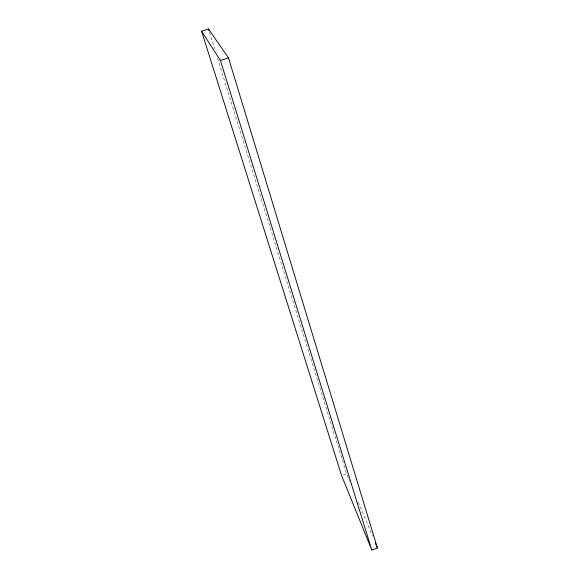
<?xml version="1.0" encoding="UTF-8"?>
<svg xmlns="http://www.w3.org/2000/svg" width="579" height="579" viewBox="0 0 579 579"><rect width="100%" height="100%" fill="white"/><g stroke="black" fill="none" stroke-linecap="round" stroke-linejoin="round"><path stroke-width="0.43" stroke-dasharray="2.9 2.17" d="M343.238 474.889L346.575 473.694L349.694 481.214M358.365 502.087L372.572 536.328M209.526 32.402L214.628 48.81M217.574 58.313L346.575 473.694"/><path stroke-width="0.87" d="M371.819 550.05L377.421 548.016L228.488 57.864L208.454 28.95L201.579 31.179L341.574 475.489L371.819 550.05L220.433 60.491L201.579 31.179M220.433 60.491L228.488 57.864M375.344 543.008L377.421 548.016M208.454 28.95L208.99 30.68"/></g></svg>
